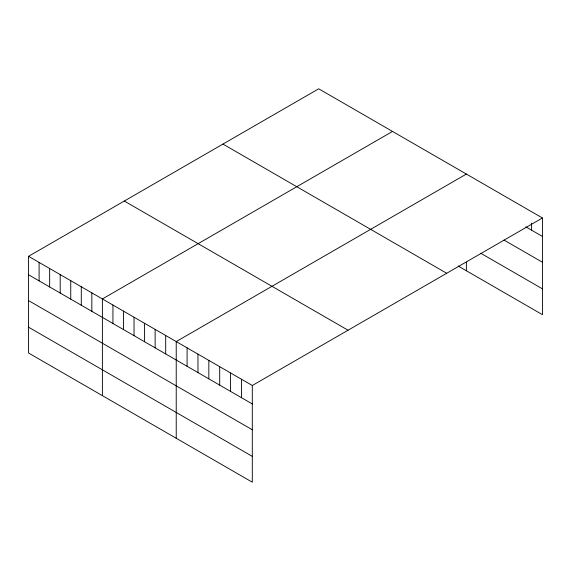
<?xml version="1.0" encoding="UTF-8"?>
<svg xmlns="http://www.w3.org/2000/svg" width="571" height="571" viewBox="0 0 571 571"><rect width="100%" height="100%" fill="white"/><g stroke="black" fill="none" stroke-linecap="round" stroke-linejoin="round"><path stroke-width="0.86" d="M28.55 256.322L252.303 385.504L252.303 482.195L28.55 353.014L28.55 256.322L318.697 88.805L542.45 217.986L542.45 314.678L458.085 265.972M392.534 131.437L102.387 298.947L102.387 395.639M466.371 174.069L176.232 341.579L176.232 438.271M252.303 385.504L542.45 217.986M525.784 226.815L542.45 236.437M504.05 240.084L542.45 262.253M480.861 253.303L542.45 288.862M222.947 144.085L446.7 273.266M124.3 201.042L348.053 330.224M28.55 274.765L252.303 403.947M28.55 300.589L252.303 429.77M28.55 327.19L252.303 456.372M531.58 223.133L531.58 230.163M466.371 262.153L466.371 270.761M241.44 379.23L241.44 397.673M230.57 372.956L230.57 391.399M219.699 366.682L219.699 385.125M208.836 360.401L208.836 378.851M197.966 354.127L197.966 372.577M187.095 347.853L187.095 366.304M165.683 335.491L165.683 353.934M155.134 329.403L155.134 347.846M144.584 323.307L144.584 341.758M134.035 317.219L134.035 335.662M123.486 311.131L123.486 329.574M112.937 305.042L112.937 323.486M91.838 292.859L91.838 311.302M81.289 286.77L81.289 305.214M70.747 280.682L70.747 299.125M60.198 274.587L60.198 293.037M49.648 268.498L49.648 286.942M39.099 262.41L39.099 280.853"/></g></svg>
